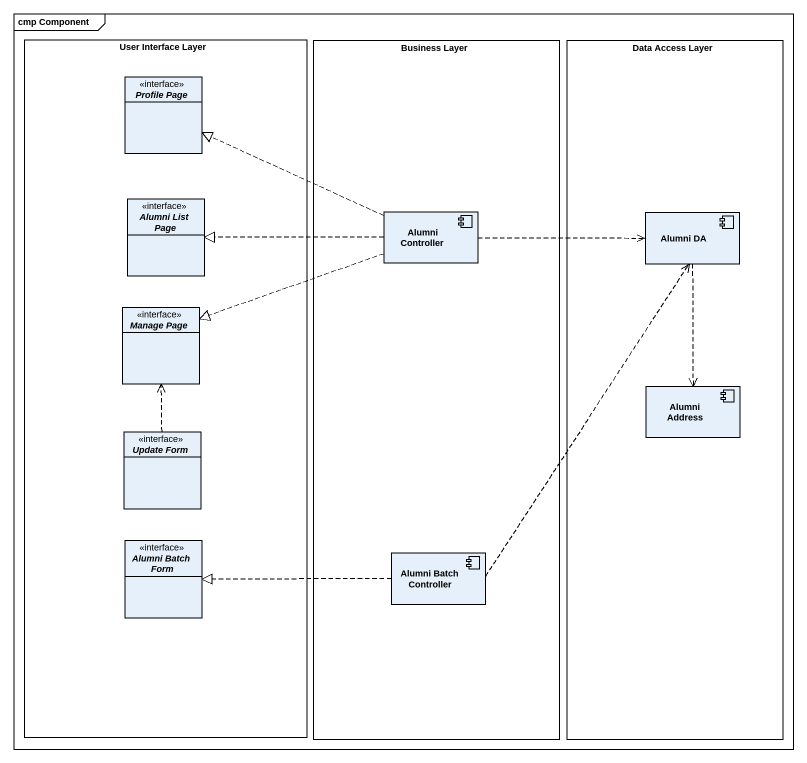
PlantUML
@startuml
mainframe cmp Component
allowmixing
hide circle
hide empty members
rectangle "User Interface Layer" as User_Interface_Layer {
  interface "Profile Page" as Profile_Page
  interface "Alumni List Page" as Alumni_List_Page
  interface "Manage Page" as Manage_Page
  interface "Update Form" as Update_Form
  interface "Alumni Batch Form" as Alumni_Batch_Form
}
rectangle "Business Layer" as Business_Layer {
  component "Alumni Controller" as Alumni_Controller
  component "Alumni Batch Controller" as Alumni_Batch_Controller
}
rectangle "Data Access Layer" as Data_Access_Layer {
  component "Alumni DA" as Alumni_DA
  component "Alumni Address" as Alumni_Address
}
Alumni_Controller .left.|> Profile_Page
Alumni_Controller .left.|> Alumni_List_Page
Alumni_Controller .right.> Alumni_DA
Alumni_Controller .left.|> Manage_Page
Alumni_DA ..> Alumni_Address
Update_Form .up.> Manage_Page
Alumni_Batch_Controller .up.> Alumni_DA
Alumni_Batch_Controller .left.|> Alumni_Batch_Form
@enduml
